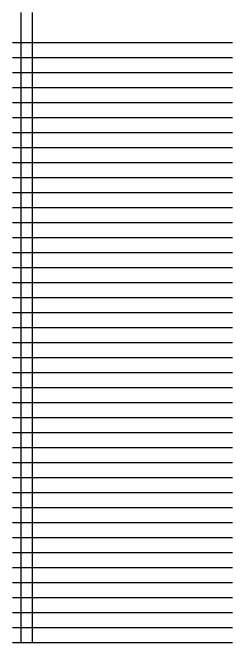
# Model space of a CAD drawing. Header units: inches. Extents: x 361167 to 440483, y 578 to 43803.
# Drawn here: x 417257 to 422717, y 25218 to 40898 of the extents above; entities that cross this region are included whole.
import ezdxf

# ---------------------------------------------------------------- set-up
doc = ezdxf.new("R2010")
doc.units = ezdxf.units.IN
doc.header["$MEASUREMENT"] = 0
doc.layers.add('A-XXXX-NPLT', color=144, linetype='CONTINUOUS', plot=False)
doc.layers.add('A-XXXX-TXT1', color=3, linetype='CONTINUOUS', lineweight=25)

# ---------------------------------------------------------------- blocks, each defined once
blk = doc.blocks.new('NOTE')
at = {"layer": 'A-XXXX-NPLT'}
for p, q in [((1010659.8, 179732.7), (1010659.8, 175812.7)), ((1010734.1, 175812.7), (1010734.1, 179732.7)), ((1010609.8, 179546.1), (1011974.8, 179546.1)), ((1010609.8, 179452.7), (1011974.8, 179452.7)), ((1010609.8, 179359.4), (1011974.8, 179359.4)), ((1010609.8, 179266.1), (1011974.8, 179266.1)), ((1010609.8, 179172.7), (1011974.8, 179172.7)), ((1010609.8, 179079.4), (1011974.8, 179079.4)), ((1010609.8, 178986.1), (1011974.8, 178986.1)), ((1010609.8, 178892.7), (1011974.8, 178892.7)), ((1010609.8, 178799.4), (1011974.8, 178799.4)), ((1010609.8, 178706.1), (1011974.8, 178706.1)), ((1010609.8, 178612.7), (1011974.8, 178612.7)), ((1010609.8, 178519.4), (1011974.8, 178519.4)), ((1010609.8, 178426.1), (1011974.8, 178426.1)), ((1010609.8, 178332.7), (1011974.8, 178332.7)), ((1010609.8, 178239.4), (1011974.8, 178239.4)), ((1010609.8, 178146.1), (1011974.8, 178146.1)), ((1010609.8, 178052.7), (1011974.8, 178052.7)), ((1010609.8, 177959.4), (1011974.8, 177959.4)), ((1010609.8, 177866.1), (1011974.8, 177866.1)), ((1010609.8, 177772.7), (1011974.8, 177772.7)), ((1010609.8, 177679.4), (1011974.8, 177679.4)), ((1010609.8, 177586.1), (1011974.8, 177586.1)), ((1010609.8, 177492.7), (1011974.8, 177492.7)), ((1010609.8, 177399.4), (1011974.8, 177399.4)), ((1010609.8, 177306.1), (1011974.8, 177306.1)), ((1010609.8, 177212.7), (1011974.8, 177212.7)), ((1010609.8, 177119.4), (1011974.8, 177119.4)), ((1010609.8, 177026.1), (1011974.8, 177026.1)), ((1010609.8, 176932.7), (1011974.8, 176932.7)), ((1010609.8, 176839.4), (1011974.8, 176839.4)), ((1010609.8, 176746.1), (1011974.8, 176746.1)), ((1010609.8, 176652.7), (1011974.8, 176652.7)), ((1010609.8, 176559.4), (1011974.8, 176559.4)), ((1010609.8, 176466.1), (1011974.8, 176466.1)), ((1010609.8, 176372.7), (1011974.8, 176372.7)), ((1010609.8, 176279.4), (1011974.8, 176279.4)), ((1010609.8, 176186.1), (1011974.8, 176186.1)), ((1010609.8, 176092.7), (1011974.8, 176092.7)), ((1010609.8, 175999.4), (1011974.8, 175999.4)), ((1010609.8, 175906.1), (1011974.8, 175906.1)), ((1010609.8, 175812.7), (1011974.8, 175812.7))]:
    blk.add_line(p, q, dxfattribs=at)

msp = doc.modelspace()

# ---------------------------------------------------------------- block references
at = {"layer": 'A-XXXX-TXT1', "xscale": 4, "yscale": 4, "zscale": 4}
msp.add_blockref('NOTE', (-3625182.4, -678032.9), dxfattribs=at)

doc.saveas('drawing.dxf')
